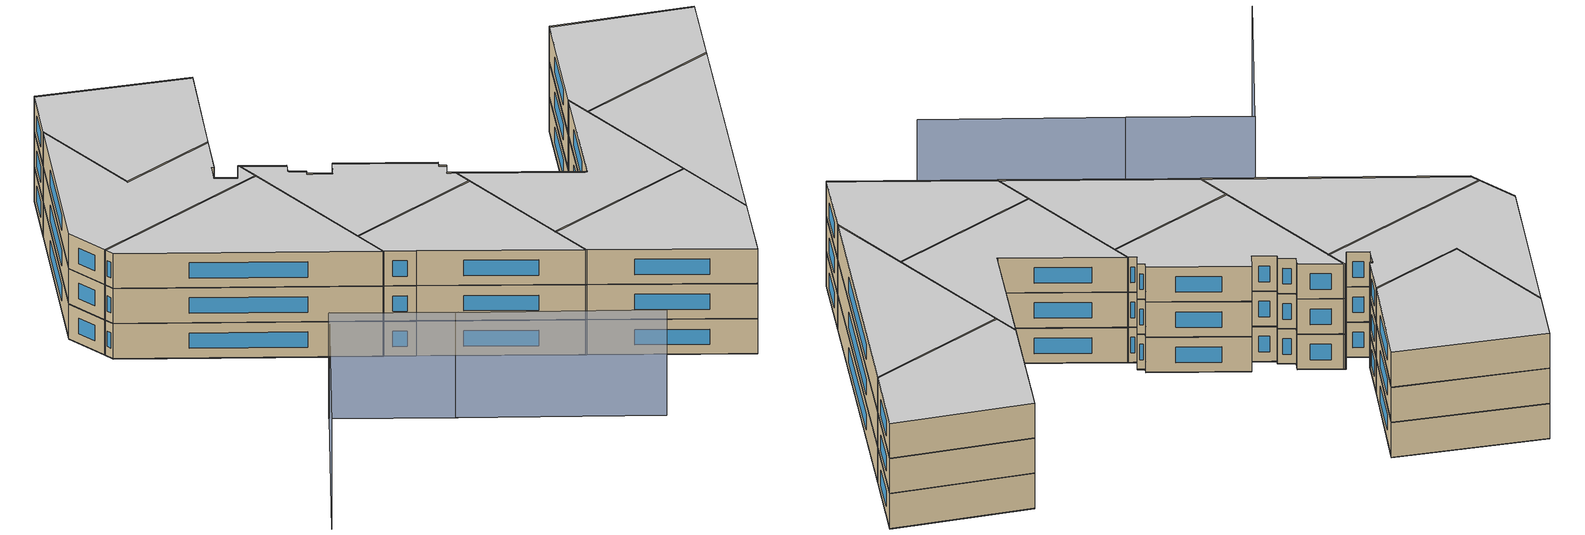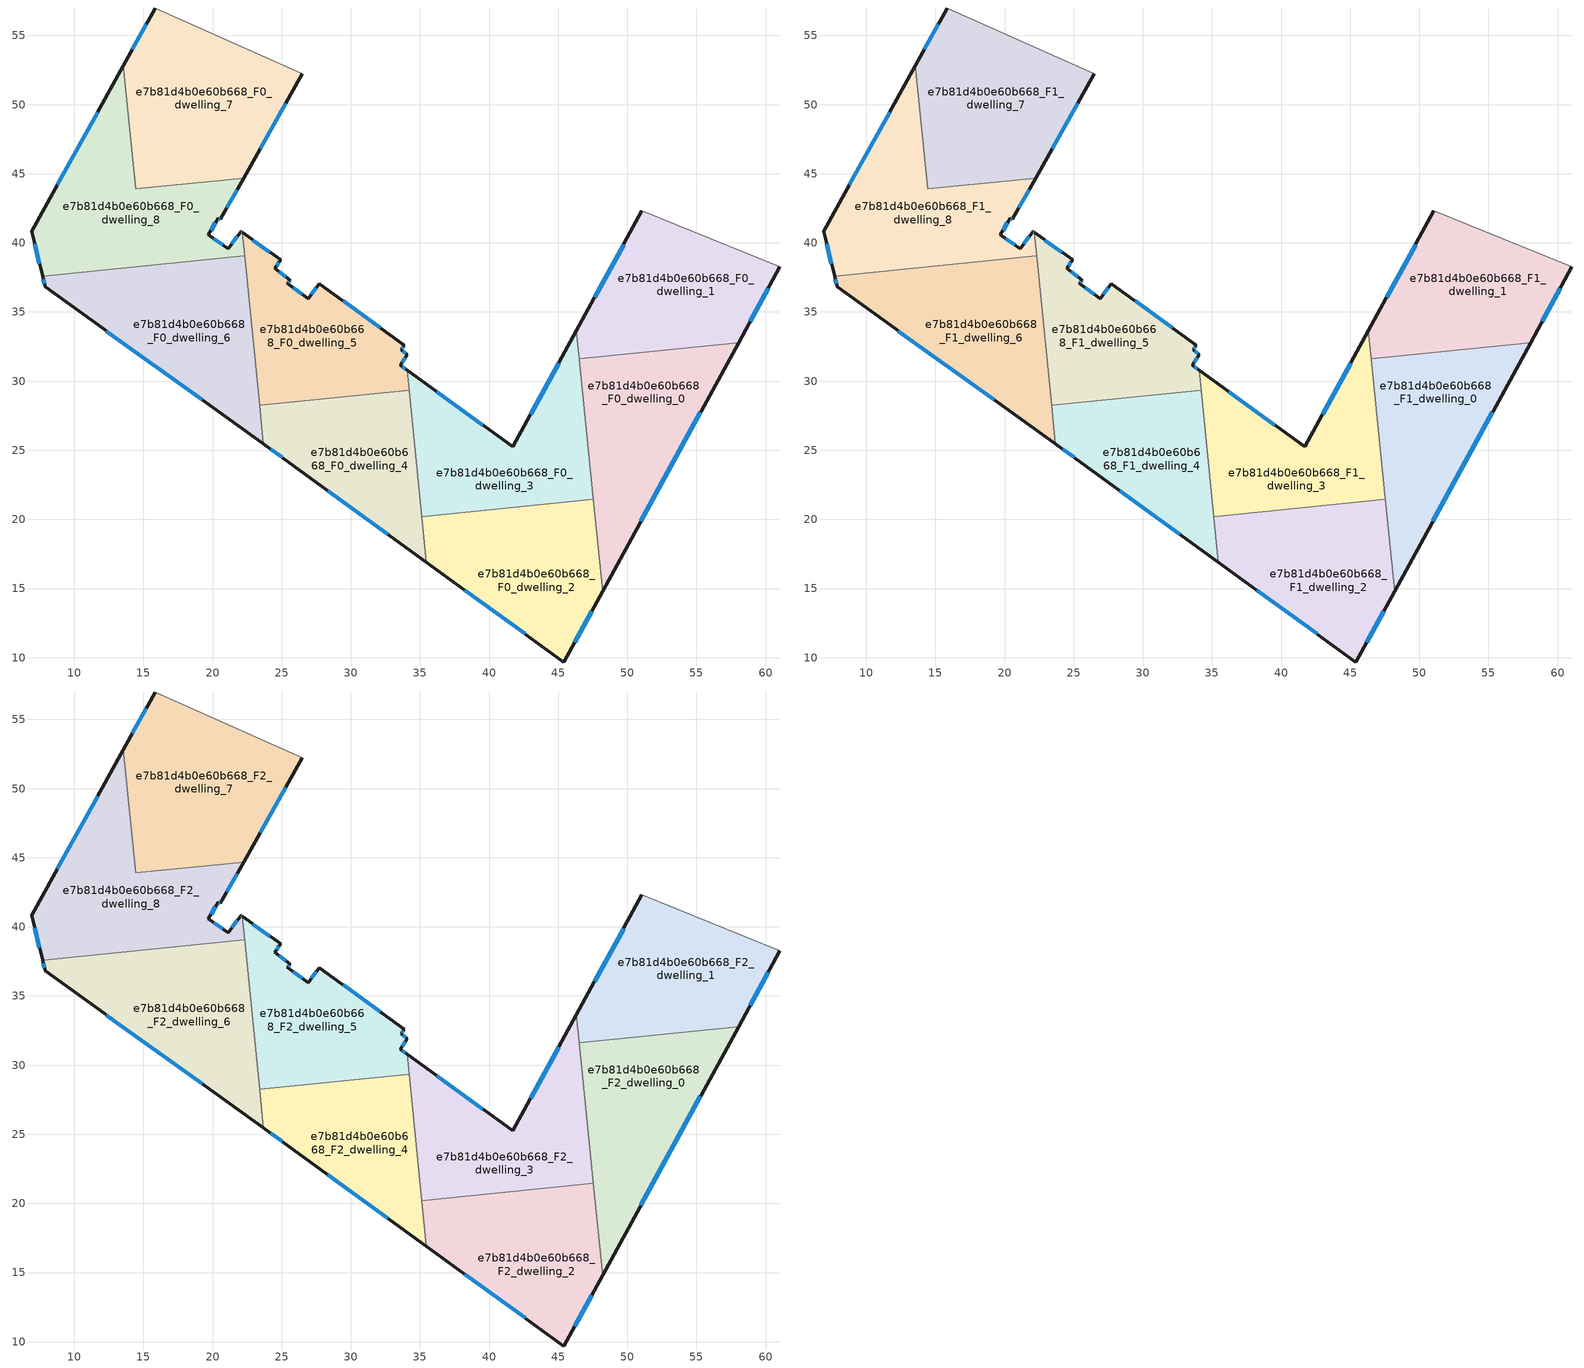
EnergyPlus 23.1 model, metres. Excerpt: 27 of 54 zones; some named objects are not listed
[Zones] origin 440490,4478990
e7b81d4b0e60b668_F0_dwelling_0
 floor ground (EU_floor_Construction): 48.21,14.81 58.04,32.79 46.52,31.64 z0
 wall outside (EU_wall_Construction): 58.04,32.79 48.21,14.81 z0:3
 wall to e7b81d4b0e60b668_F0_dwelling_1 (EU_wall_Construction): 46.52,31.64 58.04,32.79 z0:3
 wall to e7b81d4b0e60b668_F0_dwelling_3 (EU_wall_Construction): 47.54,21.45 46.52,31.64 z0:3
 wall to e7b81d4b0e60b668_F0_dwelling_2 (EU_wall_Construction): 48.21,14.81 47.54,21.45 z0:3
 window (EU_Window_Construction): 55.28,27.74 50.97,19.86 z0.84:2.16
e7b81d4b0e60b668_F0_dwelling_1
 floor ground (EU_floor_Construction): 58.04,32.79 61.04,38.27 51.06,42.31 46.32,33.65 46.52,31.64 z0
 wall outside (EU_wall_Construction): 46.32,33.65 51.06,42.31 / 61.04,38.27 58.04,32.79 z0:3
 wall adiabatic (EU_wall_Construction): 51.06,42.31 61.04,38.27 z0:3
 wall to e7b81d4b0e60b668_F0_dwelling_3 (EU_wall_Construction): 46.52,31.64 46.32,33.65 z0:3
 window (EU_Window_Construction): 47.65,36.08 49.73,39.88 / 60.2,36.73 58.89,34.33 z0.84:2.16
e7b81d4b0e60b668_F0_dwelling_2
 floor ground (EU_floor_Construction): 45.41,9.68 48.21,14.81 47.54,21.45 35.13,20.21 35.46,16.91 z0
 wall outside (EU_wall_Construction): 48.21,14.81 45.41,9.68 35.46,16.91 z0:3
 wall to e7b81d4b0e60b668_F0_dwelling_3 (EU_wall_Construction): 35.13,20.21 47.54,21.45 z0:3
 wall to e7b81d4b0e60b668_F0_dwelling_4 (EU_wall_Construction): 35.46,16.91 35.13,20.21 z0:3
 window (EU_Window_Construction): 47.42,13.37 46.19,11.12 / 42.61,11.71 38.25,14.88 z0.84:2.16
e7b81d4b0e60b668_F0_dwelling_3
 floor ground (EU_floor_Construction): 47.54,21.45 46.32,33.65 41.72,25.24 41.67,25.28 34.07,30.79 35.13,20.21 z0
 wall outside (EU_wall_Construction): 34.07,30.79 41.67,25.28 41.72,25.24 46.32,33.65 z0:3
 wall to e7b81d4b0e60b668_F0_dwelling_5 (EU_wall_Construction): 34.22,29.33 34.07,30.79 z0:3
 wall to e7b81d4b0e60b668_F0_dwelling_4 (EU_wall_Construction): 35.13,20.21 34.22,29.32 z0:3
 window (EU_Window_Construction): 43.01,27.6 45.03,31.29 / 36.21,29.24 39.54,26.83 z0.84:2.16
e7b81d4b0e60b668_F0_dwelling_4
 floor ground (EU_floor_Construction): 35.46,16.91 34.22,29.33 23.4,28.24 23.68,25.46 25.55,24.11 z0
 wall outside (EU_wall_Construction): 35.46,16.91 25.55,24.11 23.68,25.46 z0:3
 wall to e7b81d4b0e60b668_F0_dwelling_5 (EU_wall_Construction): 23.4,28.24 34.22,29.33 z0:3
 wall to e7b81d4b0e60b668_F0_dwelling_6 (EU_wall_Construction): 23.68,25.46 23.4,28.24 z0:3
 window (EU_Window_Construction): 25.03,24.49 24.2,25.08 / 32.68,18.93 28.34,22.09 z0.84:2.16
e7b81d4b0e60b668_F0_dwelling_5
 floor ground (EU_floor_Construction): 34.22,29.33 34.07,30.79 33.57,31.15 34.09,31.9 33.64,32.26 33.85,32.6 27.71,37.06 26.91,35.96 25.42,37.06 25.61,37.31 24.51,38.16 24.91,38.76 22.14,40.77 23.4,28.24 z0
 wall outside (EU_wall_Construction): 22.14,40.77 24.91,38.76 24.51,38.16 25.61,37.31 25.42,37.06 26.91,35.96 27.71,37.06 33.85,32.6 33.64,32.26 34.09,31.9 33.57,31.15 34.07,30.79 z0:3
 wall to e7b81d4b0e60b668_F0_dwelling_8 (EU_wall_Construction): 22.31,39.05 22.14,40.77 z0:3
 wall to e7b81d4b0e60b668_F0_dwelling_6 (EU_wall_Construction): 23.4,28.24 22.31,39.05 z0:3
 window (EU_Window_Construction): 25.84,36.75 26.49,36.27 / 27.13,36.27 27.48,36.75 / 29.43,35.8 32.13,33.85 / 33.79,32.5 33.7,32.35 / 33.77,32.16 33.97,32 / 33.95,31.69 33.72,31.36 / 33.71,31.05 33.93,30.89 / 22.92,40.21 24.14,39.33 / 24.8,38.59 24.62,38.33 / 24.82,37.92 25.3,37.55 / 25.55,37.24 25.47,37.13 z0.84:2.16
e7b81d4b0e60b668_F0_dwelling_6
 floor ground (EU_floor_Construction): 23.68,25.46 22.31,39.05 7.7,37.59 7.89,36.81 z0
 wall outside (EU_wall_Construction): 23.68,25.46 7.89,36.81 7.7,37.59 z0:3
 wall to e7b81d4b0e60b668_F0_dwelling_8 (EU_wall_Construction): 7.7,37.59 22.31,39.05 z0:3
 window (EU_Window_Construction): 7.84,37.03 7.75,37.37 / 19.24,28.65 12.32,33.62 z0.84:2.16
e7b81d4b0e60b668_F0_dwelling_7
 floor ground (EU_floor_Construction): 22.24,44.68 26.49,52.22 15.86,56.99 13.55,52.82 14.45,43.9 z0
 wall outside (EU_wall_Construction): 26.49,52.22 22.24,44.68 / 13.55,52.82 15.86,56.99 z0:3
 wall to e7b81d4b0e60b668_F0_dwelling_8 (EU_wall_Construction): 22.24,44.68 14.45,43.9 13.55,52.82 z0:3
 wall adiabatic (EU_wall_Construction): 15.86,56.99 26.49,52.22 z0:3
 window (EU_Window_Construction): 25.29,50.1 23.43,46.8 / 14.2,53.99 15.21,55.82 z0.84:2.16
e7b81d4b0e60b668_F0_dwelling_8
 floor ground (EU_floor_Construction): 22.31,39.05 22.14,40.77 22.06,40.83 21.12,39.58 19.7,40.59 20.39,41.78 20.56,41.7 22.24,44.68 14.45,43.9 13.55,52.82 6.9,40.83 7.7,37.59 z0
 wall outside (EU_wall_Construction): 22.24,44.68 20.56,41.7 20.39,41.78 19.7,40.59 21.12,39.58 22.06,40.83 22.14,40.77 / 7.7,37.59 6.9,40.83 13.55,52.82 z0:3
 window (EU_Window_Construction): 21.77,43.84 21.03,42.53 / 20.51,41.72 20.44,41.75 / 20.2,41.44 19.89,40.93 / 20.1,40.31 20.72,39.87 / 21.38,39.93 21.79,40.48 / 22.08,40.81 22.12,40.79 / 7.48,38.5 7.13,39.92 / 8.77,44.2 11.68,49.45 z0.84:2.16
e7b81d4b0e60b668_F1_dwelling_0
 floor to e7b81d4b0e60b668_F0_dwelling_0 (EU_floor_Construction): 48.21,14.81 58.04,32.79 46.52,31.64 z3
 wall outside (EU_wall_Construction): 58.04,32.79 48.21,14.81 z3:6
 wall to e7b81d4b0e60b668_F1_dwelling_1 (EU_wall_Construction): 46.52,31.64 58.04,32.79 z3:6
 wall to e7b81d4b0e60b668_F1_dwelling_3 (EU_wall_Construction): 47.54,21.45 46.52,31.64 z3:6
 wall to e7b81d4b0e60b668_F1_dwelling_2 (EU_wall_Construction): 48.21,14.81 47.54,21.45 z3:6
 window (EU_Window_Construction): 55.28,27.74 50.97,19.86 z3.84:5.16
e7b81d4b0e60b668_F1_dwelling_1
 floor to e7b81d4b0e60b668_F0_dwelling_1 (EU_floor_Construction): 58.04,32.79 61.04,38.27 51.06,42.31 46.32,33.65 46.52,31.64 z3
 wall outside (EU_wall_Construction): 46.32,33.65 51.06,42.31 / 61.04,38.27 58.04,32.79 z3:6
 wall adiabatic (EU_wall_Construction): 51.06,42.31 61.04,38.27 z3:6
 wall to e7b81d4b0e60b668_F1_dwelling_3 (EU_wall_Construction): 46.52,31.64 46.32,33.65 z3:6
 window (EU_Window_Construction): 47.65,36.08 49.73,39.88 / 60.2,36.73 58.89,34.33 z3.84:5.16
e7b81d4b0e60b668_F1_dwelling_2
 floor to e7b81d4b0e60b668_F0_dwelling_2 (EU_floor_Construction): 45.41,9.68 48.21,14.81 47.54,21.45 35.13,20.21 35.46,16.91 z3
 wall outside (EU_wall_Construction): 48.21,14.81 45.41,9.68 35.46,16.91 z3:6
 wall to e7b81d4b0e60b668_F1_dwelling_3 (EU_wall_Construction): 35.13,20.21 47.54,21.45 z3:6
 wall to e7b81d4b0e60b668_F1_dwelling_4 (EU_wall_Construction): 35.46,16.91 35.13,20.21 z3:6
 window (EU_Window_Construction): 47.42,13.37 46.19,11.12 / 42.61,11.71 38.25,14.88 z3.84:5.16
e7b81d4b0e60b668_F1_dwelling_3
 floor to e7b81d4b0e60b668_F0_dwelling_3 (EU_floor_Construction): 47.54,21.45 46.32,33.65 41.72,25.24 41.67,25.28 34.07,30.79 35.13,20.21 z3
 wall outside (EU_wall_Construction): 34.07,30.79 41.67,25.28 41.72,25.24 46.32,33.65 z3:6
 wall to e7b81d4b0e60b668_F1_dwelling_5 (EU_wall_Construction): 34.22,29.33 34.07,30.79 z3:6
 wall to e7b81d4b0e60b668_F1_dwelling_4 (EU_wall_Construction): 35.13,20.21 34.22,29.32 z3:6
 window (EU_Window_Construction): 43.01,27.6 45.03,31.29 / 36.21,29.24 39.54,26.83 z3.84:5.16
e7b81d4b0e60b668_F1_dwelling_4
 floor to e7b81d4b0e60b668_F0_dwelling_4 (EU_floor_Construction): 35.46,16.91 34.22,29.33 23.4,28.24 23.68,25.46 25.55,24.11 z3
 wall outside (EU_wall_Construction): 35.46,16.91 25.55,24.11 23.68,25.46 z3:6
 wall to e7b81d4b0e60b668_F1_dwelling_5 (EU_wall_Construction): 23.4,28.24 34.22,29.33 z3:6
 wall to e7b81d4b0e60b668_F1_dwelling_6 (EU_wall_Construction): 23.68,25.46 23.4,28.24 z3:6
 window (EU_Window_Construction): 25.03,24.49 24.2,25.08 / 32.68,18.93 28.34,22.09 z3.84:5.16
e7b81d4b0e60b668_F1_dwelling_5
 floor to e7b81d4b0e60b668_F0_dwelling_5 (EU_floor_Construction): 34.22,29.33 34.07,30.79 33.57,31.15 34.09,31.9 33.64,32.26 33.85,32.6 27.71,37.06 26.91,35.96 25.42,37.06 25.61,37.31 24.51,38.16 24.91,38.76 22.14,40.77 23.4,28.24 z3
 wall outside (EU_wall_Construction): 22.14,40.77 24.91,38.76 24.51,38.16 25.61,37.31 25.42,37.06 26.91,35.96 27.71,37.06 33.85,32.6 33.64,32.26 34.09,31.9 33.57,31.15 34.07,30.79 z3:6
 wall to e7b81d4b0e60b668_F1_dwelling_8 (EU_wall_Construction): 22.31,39.05 22.14,40.77 z3:6
 wall to e7b81d4b0e60b668_F1_dwelling_6 (EU_wall_Construction): 23.4,28.24 22.31,39.05 z3:6
 window (EU_Window_Construction): 25.84,36.75 26.49,36.27 / 27.13,36.27 27.48,36.75 / 29.43,35.8 32.13,33.85 / 33.79,32.5 33.7,32.35 / 33.77,32.16 33.97,32 / 33.95,31.69 33.72,31.36 / 33.71,31.05 33.93,30.89 / 22.92,40.21 24.14,39.33 / 24.8,38.59 24.62,38.33 / 24.82,37.92 25.3,37.55 / 25.55,37.24 25.47,37.13 z3.84:5.16
e7b81d4b0e60b668_F1_dwelling_6
 floor to e7b81d4b0e60b668_F0_dwelling_6 (EU_floor_Construction): 23.68,25.46 22.31,39.05 7.7,37.59 7.89,36.81 z3
 wall outside (EU_wall_Construction): 23.68,25.46 7.89,36.81 7.7,37.59 z3:6
 wall to e7b81d4b0e60b668_F1_dwelling_8 (EU_wall_Construction): 7.7,37.59 22.31,39.05 z3:6
 window (EU_Window_Construction): 7.84,37.03 7.75,37.37 / 19.24,28.65 12.32,33.62 z3.84:5.16
e7b81d4b0e60b668_F1_dwelling_7
 floor to e7b81d4b0e60b668_F0_dwelling_7 (EU_floor_Construction): 22.24,44.68 26.49,52.22 15.86,56.99 13.55,52.82 14.45,43.9 z3
 wall outside (EU_wall_Construction): 26.49,52.22 22.24,44.68 / 13.55,52.82 15.86,56.99 z3:6
 wall to e7b81d4b0e60b668_F1_dwelling_8 (EU_wall_Construction): 22.24,44.68 14.45,43.9 13.55,52.82 z3:6
 wall adiabatic (EU_wall_Construction): 15.86,56.99 26.49,52.22 z3:6
 window (EU_Window_Construction): 25.29,50.1 23.43,46.8 / 14.2,53.99 15.21,55.82 z3.84:5.16
e7b81d4b0e60b668_F1_dwelling_8
 floor to e7b81d4b0e60b668_F0_dwelling_8 (EU_floor_Construction): 22.31,39.05 22.14,40.77 22.06,40.83 21.12,39.58 19.7,40.59 20.39,41.78 20.56,41.7 22.24,44.68 14.45,43.9 13.55,52.82 6.9,40.83 7.7,37.59 z3
 wall outside (EU_wall_Construction): 22.24,44.68 20.56,41.7 20.39,41.78 19.7,40.59 21.12,39.58 22.06,40.83 22.14,40.77 / 7.7,37.59 6.9,40.83 13.55,52.82 z3:6
 window (EU_Window_Construction): 21.77,43.84 21.03,42.53 / 20.51,41.72 20.44,41.75 / 20.2,41.44 19.89,40.93 / 20.1,40.31 20.72,39.87 / 21.38,39.93 21.79,40.48 / 22.08,40.81 22.12,40.79 / 7.48,38.5 7.13,39.92 / 8.77,44.2 11.68,49.45 z3.84:5.16
e7b81d4b0e60b668_F2_dwelling_0
 floor to e7b81d4b0e60b668_F1_dwelling_0 (EU_floor_Construction): 48.21,14.81 58.04,32.79 46.52,31.64 z6
 wall outside (EU_wall_Construction): 58.04,32.79 48.21,14.81 z6:9
 wall to e7b81d4b0e60b668_F2_dwelling_1 (EU_wall_Construction): 46.52,31.64 58.04,32.79 z6:9
 wall to e7b81d4b0e60b668_F2_dwelling_3 (EU_wall_Construction): 47.54,21.45 46.52,31.64 z6:9
 wall to e7b81d4b0e60b668_F2_dwelling_2 (EU_wall_Construction): 48.21,14.81 47.54,21.45 z6:9
 window (EU_Window_Construction): 55.28,27.74 50.97,19.86 z6.84:8.16
 ceiling to e7b81d4b0e60b668_F3_dwelling_0 (EU_floor_Construction): 58.04,32.79 48.21,14.81 46.52,31.64 z9
e7b81d4b0e60b668_F2_dwelling_1
 floor to e7b81d4b0e60b668_F1_dwelling_1 (EU_floor_Construction): 58.04,32.79 61.04,38.27 51.06,42.31 46.32,33.65 46.52,31.64 z6
 wall outside (EU_wall_Construction): 46.32,33.65 51.06,42.31 / 61.04,38.27 58.04,32.79 z6:9
 wall adiabatic (EU_wall_Construction): 51.06,42.31 61.04,38.27 z6:9
 wall to e7b81d4b0e60b668_F2_dwelling_3 (EU_wall_Construction): 46.52,31.64 46.32,33.65 z6:9
 window (EU_Window_Construction): 47.65,36.08 49.73,39.88 / 60.2,36.73 58.89,34.33 z6.84:8.16
 ceiling to e7b81d4b0e60b668_F3_dwelling_1 (EU_floor_Construction): 61.04,38.27 58.04,32.79 46.52,31.64 46.32,33.65 51.06,42.31 z9
e7b81d4b0e60b668_F2_dwelling_2
 floor to e7b81d4b0e60b668_F1_dwelling_2 (EU_floor_Construction): 45.41,9.68 48.21,14.81 47.54,21.45 35.13,20.21 35.46,16.91 z6
 wall outside (EU_wall_Construction): 48.21,14.81 45.41,9.68 35.46,16.91 z6:9
 wall to e7b81d4b0e60b668_F2_dwelling_3 (EU_wall_Construction): 35.13,20.21 47.54,21.45 z6:9
 wall to e7b81d4b0e60b668_F2_dwelling_4 (EU_wall_Construction): 35.46,16.91 35.13,20.21 z6:9
 window (EU_Window_Construction): 47.42,13.37 46.19,11.12 / 42.61,11.71 38.25,14.88 z6.84:8.16
 ceiling to e7b81d4b0e60b668_F3_dwelling_2 (EU_floor_Construction): 47.54,21.45 48.21,14.81 45.41,9.68 35.46,16.91 35.13,20.21 z9
e7b81d4b0e60b668_F2_dwelling_3
 floor to e7b81d4b0e60b668_F1_dwelling_3 (EU_floor_Construction): 47.54,21.45 46.32,33.65 41.72,25.24 41.67,25.28 34.07,30.79 35.13,20.21 z6
 wall outside (EU_wall_Construction): 34.07,30.79 41.67,25.28 41.72,25.24 46.32,33.65 z6:9
 wall to e7b81d4b0e60b668_F2_dwelling_5 (EU_wall_Construction): 34.22,29.33 34.07,30.79 z6:9
 wall to e7b81d4b0e60b668_F2_dwelling_4 (EU_wall_Construction): 35.13,20.21 34.22,29.32 z6:9
 window (EU_Window_Construction): 43.01,27.6 45.03,31.29 / 36.21,29.24 39.54,26.83 z6.84:8.16
 ceiling to e7b81d4b0e60b668_F3_dwelling_3 (EU_floor_Construction): 46.32,33.65 47.54,21.45 35.13,20.21 34.07,30.79 41.67,25.28 41.72,25.24 z9
e7b81d4b0e60b668_F2_dwelling_4
 floor to e7b81d4b0e60b668_F1_dwelling_4 (EU_floor_Construction): 35.46,16.91 34.22,29.33 23.4,28.24 23.68,25.46 25.55,24.11 z6
 wall outside (EU_wall_Construction): 35.46,16.91 25.55,24.11 23.68,25.46 z6:9
 wall to e7b81d4b0e60b668_F2_dwelling_5 (EU_wall_Construction): 23.4,28.24 34.22,29.33 z6:9
 wall to e7b81d4b0e60b668_F2_dwelling_6 (EU_wall_Construction): 23.68,25.46 23.4,28.24 z6:9
 window (EU_Window_Construction): 25.03,24.49 24.2,25.08 / 32.68,18.93 28.34,22.09 z6.84:8.16
 ceiling to e7b81d4b0e60b668_F3_dwelling_4 (EU_floor_Construction): 34.22,29.33 35.46,16.91 25.55,24.11 23.68,25.46 23.4,28.24 z9
e7b81d4b0e60b668_F2_dwelling_5
 floor to e7b81d4b0e60b668_F1_dwelling_5 (EU_floor_Construction): 34.22,29.33 34.07,30.79 33.57,31.15 34.09,31.9 33.64,32.26 33.85,32.6 27.71,37.06 26.91,35.96 25.42,37.06 25.61,37.31 24.51,38.16 24.91,38.76 22.14,40.77 23.4,28.24 z6
 wall outside (EU_wall_Construction): 22.14,40.77 24.91,38.76 24.51,38.16 25.61,37.31 25.42,37.06 26.91,35.96 27.71,37.06 33.85,32.6 33.64,32.26 34.09,31.9 33.57,31.15 34.07,30.79 z6:9
 wall to e7b81d4b0e60b668_F2_dwelling_8 (EU_wall_Construction): 22.31,39.05 22.14,40.77 z6:9
 wall to e7b81d4b0e60b668_F2_dwelling_6 (EU_wall_Construction): 23.4,28.24 22.31,39.05 z6:9
 window (EU_Window_Construction): 25.84,36.75 26.49,36.27 / 27.13,36.27 27.48,36.75 / 29.43,35.8 32.13,33.85 / 33.79,32.5 33.7,32.35 / 33.77,32.16 33.97,32 / 33.95,31.69 33.72,31.36 / 33.71,31.05 33.93,30.89 / 22.92,40.21 24.14,39.33 / 24.8,38.59 24.62,38.33 / 24.82,37.92 25.3,37.55 / 25.55,37.24 25.47,37.13 z6.84:8.16
 ceiling to e7b81d4b0e60b668_F3_dwelling_5 (EU_floor_Construction): 27.71,37.06 33.85,32.6 33.64,32.26 34.09,31.9 33.57,31.15 34.07,30.79 34.22,29.33 23.4,28.24 22.14,40.77 24.91,38.76 24.51,38.16 25.61,37.31 25.42,37.06 26.91,35.96 z9
e7b81d4b0e60b668_F2_dwelling_6
 floor to e7b81d4b0e60b668_F1_dwelling_6 (EU_floor_Construction): 23.68,25.46 22.31,39.05 7.7,37.59 7.89,36.81 z6
 wall outside (EU_wall_Construction): 23.68,25.46 7.89,36.81 7.7,37.59 z6:9
 wall to e7b81d4b0e60b668_F2_dwelling_8 (EU_wall_Construction): 7.7,37.59 22.31,39.05 z6:9
 window (EU_Window_Construction): 7.84,37.03 7.75,37.37 / 19.24,28.65 12.32,33.62 z6.84:8.16
 ceiling to e7b81d4b0e60b668_F3_dwelling_6 (EU_floor_Construction): 22.31,39.05 23.68,25.46 7.89,36.81 7.7,37.59 z9
e7b81d4b0e60b668_F2_dwelling_7
 floor to e7b81d4b0e60b668_F1_dwelling_7 (EU_floor_Construction): 22.24,44.68 26.49,52.22 15.86,56.99 13.55,52.82 14.45,43.9 z6
 wall outside (EU_wall_Construction): 26.49,52.22 22.24,44.68 / 13.55,52.82 15.86,56.99 z6:9
 wall to e7b81d4b0e60b668_F2_dwelling_8 (EU_wall_Construction): 22.24,44.68 14.45,43.9 13.55,52.82 z6:9
 wall adiabatic (EU_wall_Construction): 15.86,56.99 26.49,52.22 z6:9
 window (EU_Window_Construction): 25.29,50.1 23.43,46.8 / 14.2,53.99 15.21,55.82 z6.84:8.16
 ceiling to e7b81d4b0e60b668_F3_dwelling_7 (EU_floor_Construction): 26.49,52.22 22.24,44.68 14.45,43.9 13.55,52.82 15.86,56.99 z9
e7b81d4b0e60b668_F2_dwelling_8
 floor to e7b81d4b0e60b668_F1_dwelling_8 (EU_floor_Construction): 22.31,39.05 22.14,40.77 22.06,40.83 21.12,39.58 19.7,40.59 20.39,41.78 20.56,41.7 22.24,44.68 14.45,43.9 13.55,52.82 6.9,40.83 7.7,37.59 z6
 wall outside (EU_wall_Construction): 22.24,44.68 20.56,41.7 20.39,41.78 19.7,40.59 21.12,39.58 22.06,40.83 22.14,40.77 / 7.7,37.59 6.9,40.83 13.55,52.82 z6:9
 window (EU_Window_Construction): 21.77,43.84 21.03,42.53 / 20.51,41.72 20.44,41.75 / 20.2,41.44 19.89,40.93 / 20.1,40.31 20.72,39.87 / 21.38,39.93 21.79,40.48 / 22.08,40.81 22.12,40.79 / 7.48,38.5 7.13,39.92 / 8.77,44.2 11.68,49.45 z6.84:8.16
 ceiling to e7b81d4b0e60b668_F3_dwelling_8 (EU_floor_Construction): 22.24,44.68 20.56,41.7 20.39,41.78 19.7,40.59 21.12,39.58 22.06,40.83 22.14,40.77 22.31,39.05 7.7,37.59 6.9,40.83 13.55,52.82 14.45,43.9 z9
shading: 22.92,15.84 35.28,7.06 / 15.54,21.2 23.1,15.73 / 15.61,21.21 6.96,9.31 z0:9
[Building]
EU S2 Campaign: North Axis=0; Terrain=City; Solar Distribution=FullExterior
[Site:Location]
Madrid: Latitude=40.5; Longitude=-3.5; Time Zone=1; Elevation=609
[SizingPeriod:WeatherFileDays]
AnnualSizingPeriod: Begin Month=1; Begin Day of Month=1; End Month=12; End Day of Month=31; Day of Week for Start Day=Monday; Use Weather File Daylight Saving Period=No; Use Weather File Rain and Snow Indicators=No
[MATERIAL]
EU_InternalMass_Material: Roughness=MediumRough; Thickness=0.1; Conductivity=1; Density=1800; Specific Heat=900; Thermal Absorptance=0.9; Solar Absorptance=0.7; Visible Absorptance=0.7
[MATERIAL:NOMASS] Roughness=MediumRough; Thermal Absorptance=0.9; Solar Absorptance=0.7; Visible Absorptance=0.7
Name | Thermal Resistance
EU_wall_NoMass | 2.16768
EU_floor_NoMass | 1.14339
[WINDOWMATERIAL:SIMPLEGLAZINGSYSTEM]
EU_Window_SimpleGlazing: UFactor=3.23888; Solar Heat Gain Coefficient=0.85; Visible Transmittance=0.85
[CONSTRUCTION]
EU_wall_Construction: EU_wall_NoMass
EU_floor_Construction: EU_floor_NoMass
EU_InternalMass_Construction: EU_InternalMass_Material
EU_Window_Construction: EU_Window_SimpleGlazing
[ZONE] Type=1; Multiplier=1; Ceiling Height=autocalculate; Floor Area=autocalculate; Part of Total Floor Area=Yes
Name | Volume
e7b81d4b0e60b668_F0_dwelling_0; e7b81d4b0e60b668_F1_dwelling_0; e7b81d4b0e60b668_F2_dwelling_0 | 293.744
e7b81d4b0e60b668_F0_dwelling_1; e7b81d4b0e60b668_F1_dwelling_1; e7b81d4b0e60b668_F2_dwelling_1 | 293.712
e7b81d4b0e60b668_F0_dwelling_2; e7b81d4b0e60b668_F1_dwelling_2; e7b81d4b0e60b668_F2_dwelling_2 | 293.648
e7b81d4b0e60b668_F0_dwelling_3; e7b81d4b0e60b668_F1_dwelling_3; e7b81d4b0e60b668_F2_dwelling_3 | 293.697
e7b81d4b0e60b668_F0_dwelling_4; e7b81d4b0e60b668_F1_dwelling_4; e7b81d4b0e60b668_F2_dwelling_4 | 248.99
e7b81d4b0e60b668_F0_dwelling_5; e7b81d4b0e60b668_F1_dwelling_5; e7b81d4b0e60b668_F2_dwelling_5 | 248.988
e7b81d4b0e60b668_F0_dwelling_6; e7b81d4b0e60b668_F1_dwelling_6; e7b81d4b0e60b668_F2_dwelling_6 | 316.08
e7b81d4b0e60b668_F0_dwelling_7; e7b81d4b0e60b668_F1_dwelling_7; e7b81d4b0e60b668_F2_dwelling_7 | 338.457
e7b81d4b0e60b668_F0_dwelling_8; e7b81d4b0e60b668_F1_dwelling_8; e7b81d4b0e60b668_F2_dwelling_8 | 316.096
[INTERNALMASS] Construction=EU_InternalMass_Construction
Name | Zone or ZoneList | Surface Area
e7b81d4b0e60b668_F0_dwelling_0_EU_InternalMass | e7b81d4b0e60b668_F0_dwelling_0 | 97.9115
e7b81d4b0e60b668_F0_dwelling_1_EU_InternalMass | e7b81d4b0e60b668_F0_dwelling_1 | 97.9032
e7b81d4b0e60b668_F0_dwelling_2_EU_InternalMass | e7b81d4b0e60b668_F0_dwelling_2 | 97.8809
e7b81d4b0e60b668_F0_dwelling_3_EU_InternalMass | e7b81d4b0e60b668_F0_dwelling_3 | 97.8991
e7b81d4b0e60b668_F0_dwelling_4_EU_InternalMass | e7b81d4b0e60b668_F0_dwelling_4 | 82.9968
e7b81d4b0e60b668_F0_dwelling_5_EU_InternalMass | e7b81d4b0e60b668_F0_dwelling_5 | 82.9958
e7b81d4b0e60b668_F0_dwelling_6_EU_InternalMass | e7b81d4b0e60b668_F0_dwelling_6 | 105.367
e7b81d4b0e60b668_F0_dwelling_7_EU_InternalMass | e7b81d4b0e60b668_F0_dwelling_7 | 112.819
e7b81d4b0e60b668_F0_dwelling_8_EU_InternalMass | e7b81d4b0e60b668_F0_dwelling_8 | 105.365
e7b81d4b0e60b668_F1_dwelling_0_EU_InternalMass | e7b81d4b0e60b668_F1_dwelling_0 | 97.9115
e7b81d4b0e60b668_F1_dwelling_1_EU_InternalMass | e7b81d4b0e60b668_F1_dwelling_1 | 97.9032
e7b81d4b0e60b668_F1_dwelling_2_EU_InternalMass | e7b81d4b0e60b668_F1_dwelling_2 | 97.8809
e7b81d4b0e60b668_F1_dwelling_3_EU_InternalMass | e7b81d4b0e60b668_F1_dwelling_3 | 97.8991
e7b81d4b0e60b668_F1_dwelling_4_EU_InternalMass | e7b81d4b0e60b668_F1_dwelling_4 | 82.9968
e7b81d4b0e60b668_F1_dwelling_5_EU_InternalMass | e7b81d4b0e60b668_F1_dwelling_5 | 82.9958
e7b81d4b0e60b668_F1_dwelling_6_EU_InternalMass | e7b81d4b0e60b668_F1_dwelling_6 | 105.367
e7b81d4b0e60b668_F1_dwelling_7_EU_InternalMass | e7b81d4b0e60b668_F1_dwelling_7 | 112.819
e7b81d4b0e60b668_F1_dwelling_8_EU_InternalMass | e7b81d4b0e60b668_F1_dwelling_8 | 105.365
e7b81d4b0e60b668_F2_dwelling_0_EU_InternalMass | e7b81d4b0e60b668_F2_dwelling_0 | 97.9115
e7b81d4b0e60b668_F2_dwelling_1_EU_InternalMass | e7b81d4b0e60b668_F2_dwelling_1 | 97.9032
e7b81d4b0e60b668_F2_dwelling_2_EU_InternalMass | e7b81d4b0e60b668_F2_dwelling_2 | 97.8809
e7b81d4b0e60b668_F2_dwelling_3_EU_InternalMass | e7b81d4b0e60b668_F2_dwelling_3 | 97.8991
e7b81d4b0e60b668_F2_dwelling_4_EU_InternalMass | e7b81d4b0e60b668_F2_dwelling_4 | 82.9968
e7b81d4b0e60b668_F2_dwelling_5_EU_InternalMass | e7b81d4b0e60b668_F2_dwelling_5 | 82.9958
e7b81d4b0e60b668_F2_dwelling_6_EU_InternalMass | e7b81d4b0e60b668_F2_dwelling_6 | 105.367
e7b81d4b0e60b668_F2_dwelling_7_EU_InternalMass | e7b81d4b0e60b668_F2_dwelling_7 | 112.819
e7b81d4b0e60b668_F2_dwelling_8_EU_InternalMass | e7b81d4b0e60b668_F2_dwelling_8 | 105.365
[OTHEREQUIPMENT] Fuel Type=Electricity; Design Level Calculation Method=Watts/Area; Power per Zone Floor Area=1; Fraction Latent=0; Fraction Radiant=0; Fraction Lost=0; Carbon Dioxide Generation Rate=0; EndUse Subcategory=EU_Step8_InternalGains
Name | Zone or ZoneList or Space or SpaceList | Schedule
EU_Step8_InternalGain_e7b81d4b0e60b668_F0_dwelling_0_f000 | e7b81d4b0e60b668_F0_dwelling_0 | EU_Step8_GainSchedule_e7b81d4b0e60b668_F0_dwelling_0_f000
EU_Step8_InternalGain_e7b81d4b0e60b668_F0_dwelling_1_f000 | e7b81d4b0e60b668_F0_dwelling_1 | EU_Step8_GainSchedule_e7b81d4b0e60b668_F0_dwelling_1_f000
EU_Step8_InternalGain_e7b81d4b0e60b668_F0_dwelling_2_f000 | e7b81d4b0e60b668_F0_dwelling_2 | EU_Step8_GainSchedule_e7b81d4b0e60b668_F0_dwelling_2_f000
EU_Step8_InternalGain_e7b81d4b0e60b668_F0_dwelling_3_f000 | e7b81d4b0e60b668_F0_dwelling_3 | EU_Step8_GainSchedule_e7b81d4b0e60b668_F0_dwelling_3_f000
EU_Step8_InternalGain_e7b81d4b0e60b668_F0_dwelling_4_f000 | e7b81d4b0e60b668_F0_dwelling_4 | EU_Step8_GainSchedule_e7b81d4b0e60b668_F0_dwelling_4_f000
EU_Step8_InternalGain_e7b81d4b0e60b668_F0_dwelling_5_f000 | e7b81d4b0e60b668_F0_dwelling_5 | EU_Step8_GainSchedule_e7b81d4b0e60b668_F0_dwelling_5_f000
EU_Step8_InternalGain_e7b81d4b0e60b668_F0_dwelling_6_f000 | e7b81d4b0e60b668_F0_dwelling_6 | EU_Step8_GainSchedule_e7b81d4b0e60b668_F0_dwelling_6_f000
EU_Step8_InternalGain_e7b81d4b0e60b668_F0_dwelling_7_f000 | e7b81d4b0e60b668_F0_dwelling_7 | EU_Step8_GainSchedule_e7b81d4b0e60b668_F0_dwelling_7_f000
EU_Step8_InternalGain_e7b81d4b0e60b668_F0_dwelling_8_f000 | e7b81d4b0e60b668_F0_dwelling_8 | EU_Step8_GainSchedule_e7b81d4b0e60b668_F0_dwelling_8_f000
EU_Step8_InternalGain_e7b81d4b0e60b668_F1_dwelling_0_f000 | e7b81d4b0e60b668_F1_dwelling_0 | EU_Step8_GainSchedule_e7b81d4b0e60b668_F1_dwelling_0_f000
EU_Step8_InternalGain_e7b81d4b0e60b668_F1_dwelling_1_f000 | e7b81d4b0e60b668_F1_dwelling_1 | EU_Step8_GainSchedule_e7b81d4b0e60b668_F1_dwelling_1_f000
EU_Step8_InternalGain_e7b81d4b0e60b668_F1_dwelling_2_f000 | e7b81d4b0e60b668_F1_dwelling_2 | EU_Step8_GainSchedule_e7b81d4b0e60b668_F1_dwelling_2_f000
EU_Step8_InternalGain_e7b81d4b0e60b668_F1_dwelling_3_f000 | e7b81d4b0e60b668_F1_dwelling_3 | EU_Step8_GainSchedule_e7b81d4b0e60b668_F1_dwelling_3_f000
EU_Step8_InternalGain_e7b81d4b0e60b668_F1_dwelling_4_f000 | e7b81d4b0e60b668_F1_dwelling_4 | EU_Step8_GainSchedule_e7b81d4b0e60b668_F1_dwelling_4_f000
EU_Step8_InternalGain_e7b81d4b0e60b668_F1_dwelling_5_f000 | e7b81d4b0e60b668_F1_dwelling_5 | EU_Step8_GainSchedule_e7b81d4b0e60b668_F1_dwelling_5_f000
EU_Step8_InternalGain_e7b81d4b0e60b668_F1_dwelling_6_f000 | e7b81d4b0e60b668_F1_dwelling_6 | EU_Step8_GainSchedule_e7b81d4b0e60b668_F1_dwelling_6_f000
EU_Step8_InternalGain_e7b81d4b0e60b668_F1_dwelling_7_f000 | e7b81d4b0e60b668_F1_dwelling_7 | EU_Step8_GainSchedule_e7b81d4b0e60b668_F1_dwelling_7_f000
EU_Step8_InternalGain_e7b81d4b0e60b668_F1_dwelling_8_f000 | e7b81d4b0e60b668_F1_dwelling_8 | EU_Step8_GainSchedule_e7b81d4b0e60b668_F1_dwelling_8_f000
EU_Step8_InternalGain_e7b81d4b0e60b668_F2_dwelling_0_f000 | e7b81d4b0e60b668_F2_dwelling_0 | EU_Step8_GainSchedule_e7b81d4b0e60b668_F2_dwelling_0_f000
EU_Step8_InternalGain_e7b81d4b0e60b668_F2_dwelling_1_f000 | e7b81d4b0e60b668_F2_dwelling_1 | EU_Step8_GainSchedule_e7b81d4b0e60b668_F2_dwelling_1_f000
EU_Step8_InternalGain_e7b81d4b0e60b668_F2_dwelling_2_f000 | e7b81d4b0e60b668_F2_dwelling_2 | EU_Step8_GainSchedule_e7b81d4b0e60b668_F2_dwelling_2_f000
EU_Step8_InternalGain_e7b81d4b0e60b668_F2_dwelling_3_f000 | e7b81d4b0e60b668_F2_dwelling_3 | EU_Step8_GainSchedule_e7b81d4b0e60b668_F2_dwelling_3_f000
EU_Step8_InternalGain_e7b81d4b0e60b668_F2_dwelling_4_f000 | e7b81d4b0e60b668_F2_dwelling_4 | EU_Step8_GainSchedule_e7b81d4b0e60b668_F2_dwelling_4_f000
EU_Step8_InternalGain_e7b81d4b0e60b668_F2_dwelling_5_f000 | e7b81d4b0e60b668_F2_dwelling_5 | EU_Step8_GainSchedule_e7b81d4b0e60b668_F2_dwelling_5_f000
EU_Step8_InternalGain_e7b81d4b0e60b668_F2_dwelling_6_f000 | e7b81d4b0e60b668_F2_dwelling_6 | EU_Step8_GainSchedule_e7b81d4b0e60b668_F2_dwelling_6_f000
EU_Step8_InternalGain_e7b81d4b0e60b668_F2_dwelling_7_f000 | e7b81d4b0e60b668_F2_dwelling_7 | EU_Step8_GainSchedule_e7b81d4b0e60b668_F2_dwelling_7_f000
EU_Step8_InternalGain_e7b81d4b0e60b668_F2_dwelling_8_f000 | e7b81d4b0e60b668_F2_dwelling_8 | EU_Step8_GainSchedule_e7b81d4b0e60b668_F2_dwelling_8_f000
[ZONEVENTILATION:DESIGNFLOWRATE] Schedule=EU_AlwaysOn; Design Flow Rate Calculation Method=AirChanges/Hour; Air Changes per Hour=0.480546; Ventilation Type=Natural; Fan Pressure Rise=0; Fan Total Efficiency=1; Constant Term Coefficient=1; Temperature Term Coefficient=0; Velocity Term Coefficient=0; Velocity Squared Term Coefficient=0; Minimum Indoor Temperature=-100; Maximum Indoor Temperature=100; Delta Temperature=-100; Minimum Outdoor Temperature=-100; Maximum Outdoor Temperature=100; Maximum Wind Speed=40
Name | Zone or ZoneList or Space or SpaceList
EU_ConstantAir_e7b81d4b0e60b668_F0_dwelling_0 | e7b81d4b0e60b668_F0_dwelling_0
EU_ConstantAir_e7b81d4b0e60b668_F0_dwelling_1 | e7b81d4b0e60b668_F0_dwelling_1
EU_ConstantAir_e7b81d4b0e60b668_F0_dwelling_2 | e7b81d4b0e60b668_F0_dwelling_2
EU_ConstantAir_e7b81d4b0e60b668_F0_dwelling_3 | e7b81d4b0e60b668_F0_dwelling_3
EU_ConstantAir_e7b81d4b0e60b668_F0_dwelling_4 | e7b81d4b0e60b668_F0_dwelling_4
EU_ConstantAir_e7b81d4b0e60b668_F0_dwelling_5 | e7b81d4b0e60b668_F0_dwelling_5
EU_ConstantAir_e7b81d4b0e60b668_F0_dwelling_6 | e7b81d4b0e60b668_F0_dwelling_6
EU_ConstantAir_e7b81d4b0e60b668_F0_dwelling_7 | e7b81d4b0e60b668_F0_dwelling_7
EU_ConstantAir_e7b81d4b0e60b668_F0_dwelling_8 | e7b81d4b0e60b668_F0_dwelling_8
EU_ConstantAir_e7b81d4b0e60b668_F1_dwelling_0 | e7b81d4b0e60b668_F1_dwelling_0
EU_ConstantAir_e7b81d4b0e60b668_F1_dwelling_1 | e7b81d4b0e60b668_F1_dwelling_1
EU_ConstantAir_e7b81d4b0e60b668_F1_dwelling_2 | e7b81d4b0e60b668_F1_dwelling_2
EU_ConstantAir_e7b81d4b0e60b668_F1_dwelling_3 | e7b81d4b0e60b668_F1_dwelling_3
EU_ConstantAir_e7b81d4b0e60b668_F1_dwelling_4 | e7b81d4b0e60b668_F1_dwelling_4
EU_ConstantAir_e7b81d4b0e60b668_F1_dwelling_5 | e7b81d4b0e60b668_F1_dwelling_5
EU_ConstantAir_e7b81d4b0e60b668_F1_dwelling_6 | e7b81d4b0e60b668_F1_dwelling_6
EU_ConstantAir_e7b81d4b0e60b668_F1_dwelling_7 | e7b81d4b0e60b668_F1_dwelling_7
EU_ConstantAir_e7b81d4b0e60b668_F1_dwelling_8 | e7b81d4b0e60b668_F1_dwelling_8
EU_ConstantAir_e7b81d4b0e60b668_F2_dwelling_0 | e7b81d4b0e60b668_F2_dwelling_0
EU_ConstantAir_e7b81d4b0e60b668_F2_dwelling_1 | e7b81d4b0e60b668_F2_dwelling_1
EU_ConstantAir_e7b81d4b0e60b668_F2_dwelling_2 | e7b81d4b0e60b668_F2_dwelling_2
EU_ConstantAir_e7b81d4b0e60b668_F2_dwelling_3 | e7b81d4b0e60b668_F2_dwelling_3
EU_ConstantAir_e7b81d4b0e60b668_F2_dwelling_4 | e7b81d4b0e60b668_F2_dwelling_4
EU_ConstantAir_e7b81d4b0e60b668_F2_dwelling_5 | e7b81d4b0e60b668_F2_dwelling_5
EU_ConstantAir_e7b81d4b0e60b668_F2_dwelling_6 | e7b81d4b0e60b668_F2_dwelling_6
EU_ConstantAir_e7b81d4b0e60b668_F2_dwelling_7 | e7b81d4b0e60b668_F2_dwelling_7
EU_ConstantAir_e7b81d4b0e60b668_F2_dwelling_8 | e7b81d4b0e60b668_F2_dwelling_8
[HVACTEMPLATE:THERMOSTAT] Constant Heating Setpoint=20; Constant Cooling Setpoint=50
EU_HeatOnly_e7b81d4b0e60b668_F0_dwelling_0; EU_HeatOnly_e7b81d4b0e60b668_F0_dwelling_1; EU_HeatOnly_e7b81d4b0e60b668_F0_dwelling_2; EU_HeatOnly_e7b81d4b0e60b668_F0_dwelling_3; EU_HeatOnly_e7b81d4b0e60b668_F0_dwelling_4; EU_HeatOnly_e7b81d4b0e60b668_F0_dwelling_5; EU_HeatOnly_e7b81d4b0e60b668_F0_dwelling_6; EU_HeatOnly_e7b81d4b0e60b668_F0_dwelling_7; EU_HeatOnly_e7b81d4b0e60b668_F0_dwelling_8; EU_HeatOnly_e7b81d4b0e60b668_F1_dwelling_0; EU_HeatOnly_e7b81d4b0e60b668_F1_dwelling_1; EU_HeatOnly_e7b81d4b0e60b668_F1_dwelling_2; EU_HeatOnly_e7b81d4b0e60b668_F1_dwelling_3; EU_HeatOnly_e7b81d4b0e60b668_F1_dwelling_4; EU_HeatOnly_e7b81d4b0e60b668_F1_dwelling_5; EU_HeatOnly_e7b81d4b0e60b668_F1_dwelling_6; EU_HeatOnly_e7b81d4b0e60b668_F1_dwelling_7; EU_HeatOnly_e7b81d4b0e60b668_F1_dwelling_8; EU_HeatOnly_e7b81d4b0e60b668_F2_dwelling_0; EU_HeatOnly_e7b81d4b0e60b668_F2_dwelling_1; EU_HeatOnly_e7b81d4b0e60b668_F2_dwelling_2; EU_HeatOnly_e7b81d4b0e60b668_F2_dwelling_3; EU_HeatOnly_e7b81d4b0e60b668_F2_dwelling_4; EU_HeatOnly_e7b81d4b0e60b668_F2_dwelling_5; EU_HeatOnly_e7b81d4b0e60b668_F2_dwelling_6; EU_HeatOnly_e7b81d4b0e60b668_F2_dwelling_7
[HVACTEMPLATE:ZONE:IDEALLOADSAIRSYSTEM] System Availability Schedule=EU_AlwaysOn; Maximum Heating Supply Air Temperature=50; Minimum Cooling Supply Air Temperature=13; Maximum Heating Supply Air Humidity Ratio=0.0156; Minimum Cooling Supply Air Humidity Ratio=0.0077; Heating Limit=NoLimit; Cooling Limit=NoLimit; Heating Availability Schedule=EU_AlwaysOn; Cooling Availability Schedule=EU_CoolingOff; Dehumidification Control Type=ConstantSensibleHeatRatio; Cooling Sensible Heat Ratio=0.7; Dehumidification Setpoint=60; Humidification Control Type=None; Humidification Setpoint=30; Outdoor Air Method=None; Outdoor Air Flow Rate per Person=0.00944; Outdoor Air Flow Rate per Zone Floor Area=0; Outdoor Air Flow Rate per Zone=0; Demand Controlled Ventilation Type=None; Outdoor Air Economizer Type=NoEconomizer; Heat Recovery Type=None; Sensible Heat Recovery Effectiveness=0.7; Latent Heat Recovery Effectiveness=0.65
Name | Template Thermostat
e7b81d4b0e60b668_F0_dwelling_0 | EU_HeatOnly_e7b81d4b0e60b668_F0_dwelling_0
e7b81d4b0e60b668_F0_dwelling_1 | EU_HeatOnly_e7b81d4b0e60b668_F0_dwelling_1
e7b81d4b0e60b668_F0_dwelling_2 | EU_HeatOnly_e7b81d4b0e60b668_F0_dwelling_2
e7b81d4b0e60b668_F0_dwelling_3 | EU_HeatOnly_e7b81d4b0e60b668_F0_dwelling_3
e7b81d4b0e60b668_F0_dwelling_4 | EU_HeatOnly_e7b81d4b0e60b668_F0_dwelling_4
e7b81d4b0e60b668_F0_dwelling_5 | EU_HeatOnly_e7b81d4b0e60b668_F0_dwelling_5
e7b81d4b0e60b668_F0_dwelling_6 | EU_HeatOnly_e7b81d4b0e60b668_F0_dwelling_6
e7b81d4b0e60b668_F0_dwelling_7 | EU_HeatOnly_e7b81d4b0e60b668_F0_dwelling_7
e7b81d4b0e60b668_F0_dwelling_8 | EU_HeatOnly_e7b81d4b0e60b668_F0_dwelling_8
e7b81d4b0e60b668_F1_dwelling_0 | EU_HeatOnly_e7b81d4b0e60b668_F1_dwelling_0
e7b81d4b0e60b668_F1_dwelling_1 | EU_HeatOnly_e7b81d4b0e60b668_F1_dwelling_1
e7b81d4b0e60b668_F1_dwelling_2 | EU_HeatOnly_e7b81d4b0e60b668_F1_dwelling_2
e7b81d4b0e60b668_F1_dwelling_3 | EU_HeatOnly_e7b81d4b0e60b668_F1_dwelling_3
e7b81d4b0e60b668_F1_dwelling_4 | EU_HeatOnly_e7b81d4b0e60b668_F1_dwelling_4
e7b81d4b0e60b668_F1_dwelling_5 | EU_HeatOnly_e7b81d4b0e60b668_F1_dwelling_5
e7b81d4b0e60b668_F1_dwelling_6 | EU_HeatOnly_e7b81d4b0e60b668_F1_dwelling_6
e7b81d4b0e60b668_F1_dwelling_7 | EU_HeatOnly_e7b81d4b0e60b668_F1_dwelling_7
e7b81d4b0e60b668_F1_dwelling_8 | EU_HeatOnly_e7b81d4b0e60b668_F1_dwelling_8
e7b81d4b0e60b668_F2_dwelling_0 | EU_HeatOnly_e7b81d4b0e60b668_F2_dwelling_0
e7b81d4b0e60b668_F2_dwelling_1 | EU_HeatOnly_e7b81d4b0e60b668_F2_dwelling_1
e7b81d4b0e60b668_F2_dwelling_2 | EU_HeatOnly_e7b81d4b0e60b668_F2_dwelling_2
e7b81d4b0e60b668_F2_dwelling_3 | EU_HeatOnly_e7b81d4b0e60b668_F2_dwelling_3
e7b81d4b0e60b668_F2_dwelling_4 | EU_HeatOnly_e7b81d4b0e60b668_F2_dwelling_4
e7b81d4b0e60b668_F2_dwelling_5 | EU_HeatOnly_e7b81d4b0e60b668_F2_dwelling_5
e7b81d4b0e60b668_F2_dwelling_6 | EU_HeatOnly_e7b81d4b0e60b668_F2_dwelling_6
e7b81d4b0e60b668_F2_dwelling_7 | EU_HeatOnly_e7b81d4b0e60b668_F2_dwelling_7
e7b81d4b0e60b668_F2_dwelling_8 | EU_HeatOnly_e7b81d4b0e60b668_F2_dwelling_8
[SIZING:ZONE] Zone Cooling Design Supply Air Temperature Input Method=SupplyAirTemperature; Zone Cooling Design Supply Air Temperature=13; Zone Heating Design Supply Air Temperature Input Method=SupplyAirTemperature; Zone Heating Design Supply Air Temperature=50; Zone Cooling Design Supply Air Humidity Ratio=0.008; Zone Heating Design Supply Air Humidity Ratio=0.008; Cooling Design Air Flow Method=DesignDay; Cooling Design Air Flow Rate=0; Cooling Minimum Air Flow per Zone Floor Area=0.000762; Cooling Minimum Air Flow=0; Cooling Minimum Air Flow Fraction=0.2; Heating Design Air Flow Method=DesignDay; Heating Design Air Flow Rate=0; Heating Maximum Air Flow per Zone Floor Area=0.002032; Heating Maximum Air Flow=0.141576; Heating Maximum Air Flow Fraction=0.3; Account for Dedicated Outdoor Air System=No; Dedicated Outdoor Air System Control Strategy=NeutralSupplyAir; Dedicated Outdoor Air Low Setpoint Temperature for Design=autosize; Dedicated Outdoor Air High Setpoint Temperature for Design=autosize; Zone Load Sizing Method=Sensible Load Only No Latent Load; Zone Latent Cooling Design Supply Air Humidity Ratio Input Method=HumidityRatioDifference; Zone Cooling Design Supply Air Humidity Ratio Difference=0.005; Zone Latent Heating Design Supply Air Humidity Ratio Input Method=HumidityRatioDifference; Zone Humidification Design Supply Air Humidity Ratio Difference=0.005
e7b81d4b0e60b668_F0_dwelling_0; e7b81d4b0e60b668_F0_dwelling_1; e7b81d4b0e60b668_F0_dwelling_2; e7b81d4b0e60b668_F0_dwelling_3; e7b81d4b0e60b668_F0_dwelling_4; e7b81d4b0e60b668_F0_dwelling_5; e7b81d4b0e60b668_F0_dwelling_6; e7b81d4b0e60b668_F0_dwelling_7; e7b81d4b0e60b668_F0_dwelling_8; e7b81d4b0e60b668_F1_dwelling_0; e7b81d4b0e60b668_F1_dwelling_1; e7b81d4b0e60b668_F1_dwelling_2; e7b81d4b0e60b668_F1_dwelling_3; e7b81d4b0e60b668_F1_dwelling_4; e7b81d4b0e60b668_F1_dwelling_5; e7b81d4b0e60b668_F1_dwelling_6; e7b81d4b0e60b668_F1_dwelling_7; e7b81d4b0e60b668_F1_dwelling_8; e7b81d4b0e60b668_F2_dwelling_0; e7b81d4b0e60b668_F2_dwelling_1; e7b81d4b0e60b668_F2_dwelling_2; e7b81d4b0e60b668_F2_dwelling_3; e7b81d4b0e60b668_F2_dwelling_4; e7b81d4b0e60b668_F2_dwelling_5; e7b81d4b0e60b668_F2_dwelling_6; e7b81d4b0e60b668_F2_dwelling_7; e7b81d4b0e60b668_F2_dwelling_8
[SCHEDULE:CONSTANT]
Name | Hourly Value
EU_AlwaysOn | 1
EU_CoolingOff | 0
[SCHEDULE:FILE] Column Number=1; Rows to Skip at Top=0; Number of Hours of Data=8760; Column Separator=Comma; Interpolate to Timestep=No; Minutes per Item=60; Adjust Schedule for Daylight Savings=Yes
Name | File
EU_Step8_GainSchedule_e7b81d4b0e60b668_F0_dwelling_0_f000 | ../../schedules/e7b81d4b0e60b668/e7b81d4b0e60b668_F0_dwelling_0_f000_gain.csv
EU_Step8_GainSchedule_e7b81d4b0e60b668_F0_dwelling_1_f000 | ../../schedules/e7b81d4b0e60b668/e7b81d4b0e60b668_F0_dwelling_1_f000_gain.csv
EU_Step8_GainSchedule_e7b81d4b0e60b668_F0_dwelling_2_f000 | ../../schedules/e7b81d4b0e60b668/e7b81d4b0e60b668_F0_dwelling_2_f000_gain.csv
EU_Step8_GainSchedule_e7b81d4b0e60b668_F0_dwelling_3_f000 | ../../schedules/e7b81d4b0e60b668/e7b81d4b0e60b668_F0_dwelling_3_f000_gain.csv
EU_Step8_GainSchedule_e7b81d4b0e60b668_F0_dwelling_4_f000 | ../../schedules/e7b81d4b0e60b668/e7b81d4b0e60b668_F0_dwelling_4_f000_gain.csv
EU_Step8_GainSchedule_e7b81d4b0e60b668_F0_dwelling_5_f000 | ../../schedules/e7b81d4b0e60b668/e7b81d4b0e60b668_F0_dwelling_5_f000_gain.csv
EU_Step8_GainSchedule_e7b81d4b0e60b668_F0_dwelling_6_f000 | ../../schedules/e7b81d4b0e60b668/e7b81d4b0e60b668_F0_dwelling_6_f000_gain.csv
EU_Step8_GainSchedule_e7b81d4b0e60b668_F0_dwelling_7_f000 | ../../schedules/e7b81d4b0e60b668/e7b81d4b0e60b668_F0_dwelling_7_f000_gain.csv
EU_Step8_GainSchedule_e7b81d4b0e60b668_F0_dwelling_8_f000 | ../../schedules/e7b81d4b0e60b668/e7b81d4b0e60b668_F0_dwelling_8_f000_gain.csv
EU_Step8_GainSchedule_e7b81d4b0e60b668_F1_dwelling_0_f000 | ../../schedules/e7b81d4b0e60b668/e7b81d4b0e60b668_F1_dwelling_0_f000_gain.csv
EU_Step8_GainSchedule_e7b81d4b0e60b668_F1_dwelling_1_f000 | ../../schedules/e7b81d4b0e60b668/e7b81d4b0e60b668_F1_dwelling_1_f000_gain.csv
EU_Step8_GainSchedule_e7b81d4b0e60b668_F1_dwelling_2_f000 | ../../schedules/e7b81d4b0e60b668/e7b81d4b0e60b668_F1_dwelling_2_f000_gain.csv
EU_Step8_GainSchedule_e7b81d4b0e60b668_F1_dwelling_3_f000 | ../../schedules/e7b81d4b0e60b668/e7b81d4b0e60b668_F1_dwelling_3_f000_gain.csv
EU_Step8_GainSchedule_e7b81d4b0e60b668_F1_dwelling_4_f000 | ../../schedules/e7b81d4b0e60b668/e7b81d4b0e60b668_F1_dwelling_4_f000_gain.csv
EU_Step8_GainSchedule_e7b81d4b0e60b668_F1_dwelling_5_f000 | ../../schedules/e7b81d4b0e60b668/e7b81d4b0e60b668_F1_dwelling_5_f000_gain.csv
EU_Step8_GainSchedule_e7b81d4b0e60b668_F1_dwelling_6_f000 | ../../schedules/e7b81d4b0e60b668/e7b81d4b0e60b668_F1_dwelling_6_f000_gain.csv
EU_Step8_GainSchedule_e7b81d4b0e60b668_F1_dwelling_7_f000 | ../../schedules/e7b81d4b0e60b668/e7b81d4b0e60b668_F1_dwelling_7_f000_gain.csv
EU_Step8_GainSchedule_e7b81d4b0e60b668_F1_dwelling_8_f000 | ../../schedules/e7b81d4b0e60b668/e7b81d4b0e60b668_F1_dwelling_8_f000_gain.csv
EU_Step8_GainSchedule_e7b81d4b0e60b668_F2_dwelling_0_f000 | ../../schedules/e7b81d4b0e60b668/e7b81d4b0e60b668_F2_dwelling_0_f000_gain.csv
EU_Step8_GainSchedule_e7b81d4b0e60b668_F2_dwelling_1_f000 | ../../schedules/e7b81d4b0e60b668/e7b81d4b0e60b668_F2_dwelling_1_f000_gain.csv
EU_Step8_GainSchedule_e7b81d4b0e60b668_F2_dwelling_2_f000 | ../../schedules/e7b81d4b0e60b668/e7b81d4b0e60b668_F2_dwelling_2_f000_gain.csv
EU_Step8_GainSchedule_e7b81d4b0e60b668_F2_dwelling_3_f000 | ../../schedules/e7b81d4b0e60b668/e7b81d4b0e60b668_F2_dwelling_3_f000_gain.csv
EU_Step8_GainSchedule_e7b81d4b0e60b668_F2_dwelling_4_f000 | ../../schedules/e7b81d4b0e60b668/e7b81d4b0e60b668_F2_dwelling_4_f000_gain.csv
EU_Step8_GainSchedule_e7b81d4b0e60b668_F2_dwelling_5_f000 | ../../schedules/e7b81d4b0e60b668/e7b81d4b0e60b668_F2_dwelling_5_f000_gain.csv
EU_Step8_GainSchedule_e7b81d4b0e60b668_F2_dwelling_6_f000 | ../../schedules/e7b81d4b0e60b668/e7b81d4b0e60b668_F2_dwelling_6_f000_gain.csv
EU_Step8_GainSchedule_e7b81d4b0e60b668_F2_dwelling_7_f000 | ../../schedules/e7b81d4b0e60b668/e7b81d4b0e60b668_F2_dwelling_7_f000_gain.csv
EU_Step8_GainSchedule_e7b81d4b0e60b668_F2_dwelling_8_f000 | ../../schedules/e7b81d4b0e60b668/e7b81d4b0e60b668_F2_dwelling_8_f000_gain.csv
